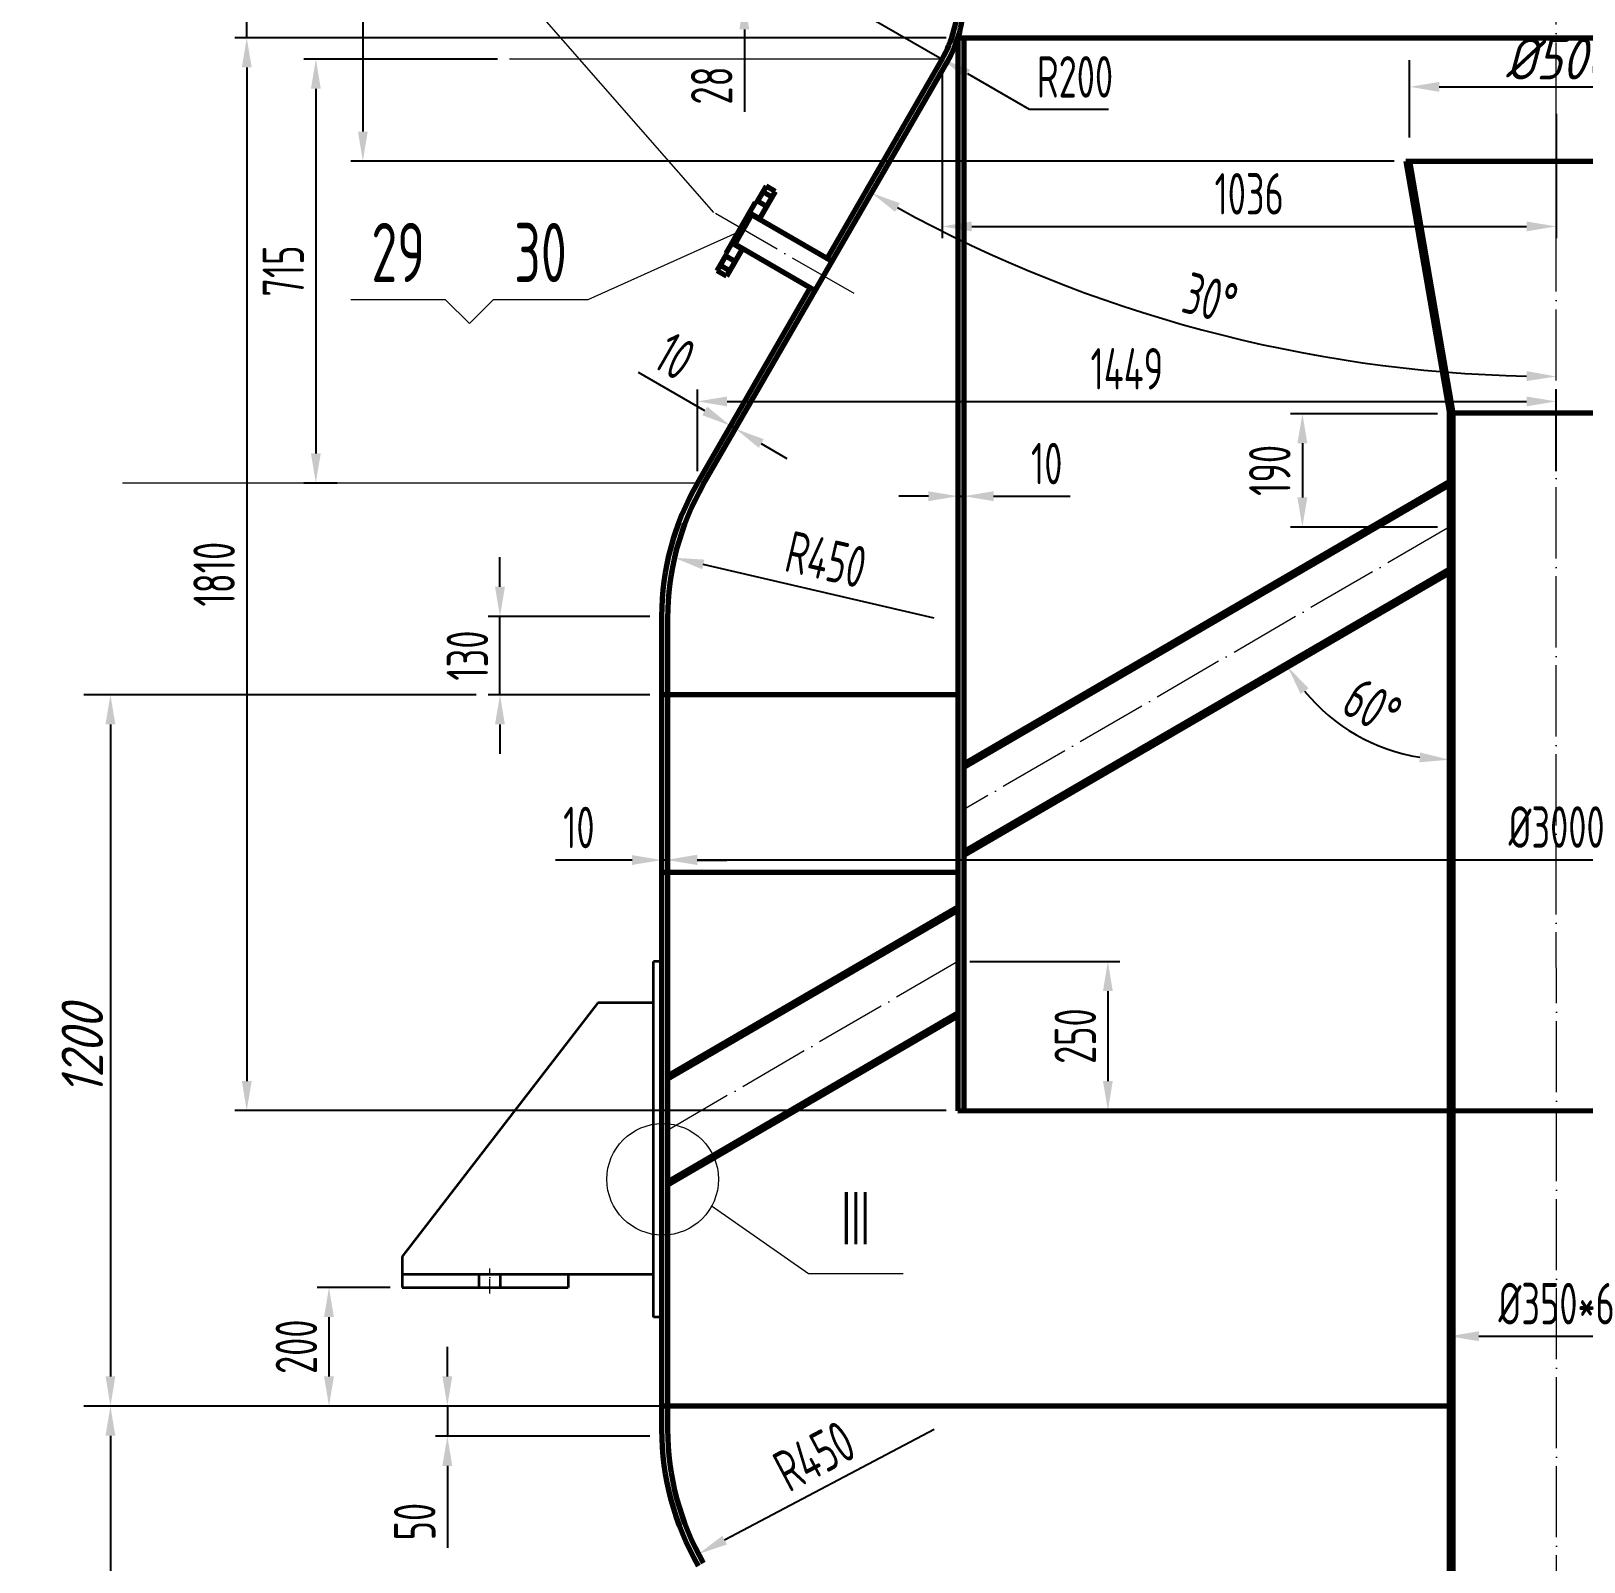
# Model space of a CAD drawing. Header units: millimetres. Extents: x -81840 to -67320, y -57700 to -40880.
# Drawn here: x -77772 to -75151, y -48548 to -45965 of the extents above; entities that cross this region are included whole.
import ezdxf
from ezdxf.enums import TextEntityAlignment as Align

# ---------------------------------------------------------------- set-up
doc = ezdxf.new("R2010")
doc.units = ezdxf.units.MM
doc.linetypes.add('ACAD_ISO04W100', pattern=[30, 24, -3, 0, -3])
for name, color, linetype, lineweight in [('中心线', 1, 'ACAD_ISO04W100', 18), ('中粗线', 3, 'Continuous', 35), ('标注', 7, 'Continuous', 18), ('粗实线', 4, 'Continuous', 70)]:
    doc.layers.add(name, color=color, linetype=linetype, lineweight=lineweight)
doc.styles.add('GB', font='gbeitc.shx', dxfattribs={"bigfont": 'gbcbig.shx'})
doc.styles.add('HGCAD', font='gbenor.shx', dxfattribs={"width": 0.75, "bigfont": 'gbcbig.shx'})
doc.dimstyles.new('GB$0', dxfattribs={"dimscale": 20, "dimtxt": 3.5, "dimasz": 2.5, "dimexe": 2.25, "dimexo": 2, "dimtad": 1, "dimdec": 0, "dimtxsty": 'GB', "dimcen": 2.5, "dimadec": 0, "dimazin": 0, "dimtfac": 1, "dimtdec": 0, "dimtmove": 0, "dimatfit": 3, "dimfxl": 0, "dimarcsym": 0})
doc.dimstyles.new('GB$2', dxfattribs={"dimscale": 20, "dimtxt": 3.5, "dimasz": 2.5, "dimexe": 2.25, "dimexo": 2, "dimtad": 1, "dimdec": 0, "dimtxsty": 'GB', "dimcen": 2.5, "dimadec": 0, "dimazin": 0, "dimtfac": 1, "dimtdec": 0, "dimtmove": 0, "dimatfit": 3, "dimfxl": 0, "dimarcsym": 0})
doc.dimstyles.new('GB$4', dxfattribs={"dimscale": 20, "dimtxt": 3.5, "dimasz": 2.5, "dimexe": 2.25, "dimexo": 2, "dimtad": 1, "dimtoh": 1, "dimdec": 0, "dimtxsty": 'GB', "dimcen": 2.5, "dimadec": 0, "dimazin": 0, "dimtfac": 1, "dimtdec": 0, "dimtmove": 0, "dimatfit": 3, "dimfxl": 0, "dimarcsym": 0})
doc.dimstyles.new('HGCAD$0', dxfattribs={"dimscale": 20, "dimtxt": 3.5, "dimasz": 2.5, "dimexe": 1, "dimexo": 1, "dimgap": 1, "dimtad": 1, "dimdec": 1, "dimdsep": 46, "dimtxsty": 'HGCAD', "dimcen": 0, "dimadec": 1, "dimazin": 0, "dimtfac": 1, "dimtmove": 0, "dimatfit": 1, "dimfxl": 0, "dimarcsym": 0})

# ---------------------------------------------------------------- blocks, each defined once
blk = doc.blocks.new('*D193')
at = {"color": 0, "lineweight": -2}
for p, q in [((-76748.6, -48284.9), (-77682.6, -48284.9)), ((-77637.6, -48334.9), (-77637.6, -50271.2)), ((-75747.5, -50321.2), (-77682.6, -50321.2))]:
    blk.add_line(p, q, dxfattribs=at)
at = {"color": 0}
for points in [[(-77645.9, -48334.9), (-77629.3, -48334.9), (-77637.6, -48284.9)], [(-77645.9, -50271.2), (-77629.3, -50271.2), (-77637.6, -50321.2)]]:
    blk.add_solid(points, dxfattribs=at)
at = {"layer": 'Defpoints', "color": 0}
for p in [(-76708.6, -48284.9), (-77637.6, -50321.2), (-75707.5, -50321.2)]:
    blk.add_point(p, dxfattribs=at)
at = {"color": 0, "insert": (-77685.1, -49303.1), "char_height": 70, "attachment_point": 5, "rotation": 90, "style": 'GB'}
blk.add_mtext('2036', dxfattribs=at)
blk = doc.blocks.new('*D195')
at = {"color": 0, "lineweight": -2}
for p, q in [((-75445.6, -46144.8), (-75445.6, -46014.4)), ((-74945.6, -46144.8), (-74945.6, -46014.4)), ((-75395.6, -46059.4), (-74995.6, -46059.4))]:
    blk.add_line(p, q, dxfattribs=at)
at = {"color": 0}
for points in [[(-75395.6, -46051.1), (-75395.6, -46067.8), (-75445.6, -46059.4)], [(-74995.6, -46051.1), (-74995.6, -46067.8), (-74945.6, -46059.4)]]:
    blk.add_solid(points, dxfattribs=at)
at = {"layer": 'Defpoints', "color": 0}
for p in [(-74945.6, -46059.4), (-75445.6, -46184.8), (-74945.6, -46184.8)]:
    blk.add_point(p, dxfattribs=at)
at = {"color": 0, "insert": (-75195.6, -46011.9), "char_height": 70, "attachment_point": 5, "style": 'GB'}
blk.add_mtext('%%C500', dxfattribs=at)
blk = doc.blocks.new('*D196')
at = {"color": 0, "lineweight": -2}
for p, q in [((-77020.3, -47084.9), (-77682.6, -47084.9)), ((-77637.6, -47134.9), (-77637.6, -48234.9)), ((-76607.8, -48284.9), (-77682.6, -48284.9))]:
    blk.add_line(p, q, dxfattribs=at)
at = {"color": 0}
for points in [[(-77645.9, -47134.9), (-77629.3, -47134.9), (-77637.6, -47084.9)], [(-77645.9, -48234.9), (-77629.3, -48234.9), (-77637.6, -48284.9)]]:
    blk.add_solid(points, dxfattribs=at)
at = {"layer": 'Defpoints', "color": 0}
for p in [(-76980.3, -47084.9), (-77637.6, -48284.9), (-76567.8, -48284.9)]:
    blk.add_point(p, dxfattribs=at)
at = {"color": 0, "insert": (-77685.1, -47684.9), "char_height": 70, "attachment_point": 5, "rotation": 90, "style": 'GB'}
blk.add_mtext('1200', dxfattribs=at)
blk = doc.blocks.new('*D197')
at = {"layer": 'Defpoints', "color": 0, "ltscale": 20}
for p in [(-76230.6, -43884.9), (-77211.7, -46184.8), (-75451.7, -46184.8)]:
    blk.add_point(p, dxfattribs=at)
at = {"layer": '标注', "color": 0, "lineweight": -2, "ltscale": 20}
for p, q in [((-76250.6, -43884.9), (-77231.7, -43884.9)), ((-77211.7, -43934.9), (-77211.7, -46134.8)), ((-75471.7, -46184.8), (-77231.7, -46184.8))]:
    blk.add_line(p, q, dxfattribs=at)
at = {"layer": '标注', "color": 0, "ltscale": 20}
for points in [[(-77220, -43934.9), (-77203.4, -43934.9), (-77211.7, -43884.9)], [(-77220, -46134.8), (-77203.4, -46134.8), (-77211.7, -46184.8)]]:
    blk.add_solid(points, dxfattribs=at)
at = {"layer": '标注', "color": 0, "ltscale": 20, "insert": (-77266.7, -45076.3), "char_height": 70, "attachment_point": 5, "rotation": 90, "style": 'HGCAD'}
blk.add_mtext('2300', dxfattribs=at)
blk = doc.blocks.new('*D262')
at = {"layer": 'Defpoints', "color": 0, "ltscale": 20}
for p in [(-75425.5, -42628.8), (-78037.3, -51231.2), (-75606.5, -51231.2)]:
    blk.add_point(p, dxfattribs=at)
at = {"layer": '标注', "color": 0, "lineweight": -2, "ltscale": 20}
for p, q in [((-75445.5, -42628.8), (-78057.3, -42628.8)), ((-78037.3, -42678.8), (-78037.3, -51181.2)), ((-75626.5, -51231.2), (-78057.3, -51231.2))]:
    blk.add_line(p, q, dxfattribs=at)
at = {"layer": '标注', "color": 0, "ltscale": 20}
for points in [[(-78045.6, -42678.8), (-78028.9, -42678.8), (-78037.3, -42628.8)], [(-78045.6, -51181.2), (-78028.9, -51181.2), (-78037.3, -51231.2)]]:
    blk.add_solid(points, dxfattribs=at)
at = {"layer": '标注', "color": 0, "ltscale": 20, "insert": (-78092.3, -46942.5), "char_height": 70, "attachment_point": 5, "rotation": 90, "style": 'HGCAD'}
blk.add_mtext('8602', dxfattribs=at)
blk = doc.blocks.new('*D210')
at = {"layer": 'Defpoints', "color": 0, "ltscale": 20}
for p in [(-75378.5, -48167.2), (-75016.5, -48167.2), (-75016.5, -48167.2)]:
    blk.add_point(p, dxfattribs=at)
at = {"layer": '标注', "color": 0, "lineweight": -2, "ltscale": 20}
blk.add_line((-75328.5, -48167.2), (-75066.5, -48167.2), dxfattribs=at)
at = {"layer": '标注', "color": 0, "ltscale": 20}
for points in [[(-75328.5, -48158.8), (-75328.5, -48175.5), (-75378.5, -48167.2)], [(-75066.5, -48158.8), (-75066.5, -48175.5), (-75016.5, -48167.2)]]:
    blk.add_solid(points, dxfattribs=at)
at = {"layer": '标注', "color": 0, "ltscale": 20, "insert": (-75197.5, -48112.2), "char_height": 70, "attachment_point": 5, "style": 'HGCAD'}
blk.add_mtext('%%C350*6', dxfattribs=at)
blk = doc.blocks.new('*D263')
at = {"layer": 'Defpoints', "color": 0, "ltscale": 20}
for p in [(-76697.5, -47336.4), (-73697.5, -47338.8), (-73697.5, -47363.2)]:
    blk.add_point(p, dxfattribs=at)
at = {"layer": '标注', "color": 0, "lineweight": -2, "ltscale": 20}
for p, q in [((-76697.5, -47356.4), (-76697.5, -47383.2)), ((-76647.5, -47363.2), (-73747.5, -47363.2)), ((-73697.5, -47358.8), (-73697.5, -47383.2))]:
    blk.add_line(p, q, dxfattribs=at)
at = {"layer": '标注', "color": 0, "ltscale": 20}
for points in [[(-76647.5, -47354.9), (-76647.5, -47371.6), (-76697.5, -47363.2)], [(-73747.5, -47354.9), (-73747.5, -47371.6), (-73697.5, -47363.2)]]:
    blk.add_solid(points, dxfattribs=at)
at = {"layer": '标注', "color": 0, "ltscale": 20, "insert": (-75197.5, -47308.2), "char_height": 70, "attachment_point": 5, "style": 'HGCAD'}
blk.add_mtext('%%C3000', dxfattribs=at)
blk = doc.blocks.new('*D214')
at = {"layer": 'Defpoints', "color": 0, "ltscale": 20}
for p in [(-76707.5, -47363.9), (-76707.5, -47363.9), (-76697.5, -47364.8)]:
    blk.add_point(p, dxfattribs=at)
at = {"layer": '标注', "color": 0, "lineweight": -2, "ltscale": 20}
for p, q in [((-76697.5, -47344.8), (-76697.5, -47343.9)), ((-76757.5, -47363.9), (-76886.9, -47363.9)), ((-76697.5, -47363.9), (-76707.5, -47363.9)), ((-76647.5, -47363.9), (-76597.5, -47363.9))]:
    blk.add_line(p, q, dxfattribs=at)
at = {"layer": '标注', "color": 0, "ltscale": 20}
for points in [[(-76757.5, -47355.5), (-76757.5, -47372.2), (-76707.5, -47363.9)], [(-76647.5, -47355.5), (-76647.5, -47372.2), (-76697.5, -47363.9)]]:
    blk.add_solid(points, dxfattribs=at)
at = {"layer": '标注', "color": 0, "ltscale": 20, "insert": (-76847.2, -47308.9), "char_height": 70, "attachment_point": 5, "style": 'HGCAD'}
blk.add_mtext('10', dxfattribs=at)
blk = doc.blocks.new('*D270')
at = {"layer": 'Defpoints', "color": 0, "ltscale": 20}
for p in [(-77145.4, -48084.9), (-77268.8, -48284.9), (-77145.4, -48284.9)]:
    blk.add_point(p, dxfattribs=at)
at = {"layer": '标注', "color": 0, "lineweight": -2, "ltscale": 20}
for p, q in [((-77165.4, -48084.9), (-77288.8, -48084.9)), ((-77268.8, -48134.9), (-77268.8, -48234.9)), ((-77165.4, -48284.9), (-77288.8, -48284.9))]:
    blk.add_line(p, q, dxfattribs=at)
at = {"layer": '标注', "color": 0, "ltscale": 20}
for points in [[(-77277.2, -48134.9), (-77260.5, -48134.9), (-77268.8, -48084.9)], [(-77277.2, -48234.9), (-77260.5, -48234.9), (-77268.8, -48284.9)]]:
    blk.add_solid(points, dxfattribs=at)
at = {"layer": '标注', "color": 0, "ltscale": 20, "insert": (-77323.8, -48184.9), "char_height": 70, "attachment_point": 5, "rotation": 90, "style": 'HGCAD'}
blk.add_mtext('200', dxfattribs=at)
blk = doc.blocks.new('*D218')
at = {"layer": 'Defpoints', "color": 0, "ltscale": 20}
for p in [(-75378.5, -46609.8), (-75378.5, -46879.1), (-75580.8, -47121.2), (-76204.1, -47359.2), (-75378.5, -50664.6)]:
    blk.add_point(p, dxfattribs=at)
at = {"layer": '标注', "color": 0, "lineweight": -2, "ltscale": 20}
blk.add_arc((-75378.5, -46879.1), 315.4, 219.2699, 260.9088, dxfattribs=at)
at = {"layer": '标注', "color": 0, "ltscale": 20}
for points in [[(-75629.6, -47083.6), (-75615.9, -47074.1), (-75651.2, -47037.7)], [(-75427.7, -47182.3), (-75429, -47198.9), (-75378.5, -47194.6)]]:
    blk.add_solid(points, dxfattribs=at)
at = {"layer": '标注', "color": 0, "ltscale": 20, "insert": (-75508.4, -47104.9), "char_height": 70, "attachment_point": 5, "rotation": 330.0894, "style": 'HGCAD'}
blk.add_mtext('60%%D', dxfattribs=at)
blk = doc.blocks.new('*D220')
at = {"layer": 'Defpoints', "color": 0, "ltscale": 20}
for p in [(-75378.4, -46610.8), (-75626.4, -46802.2), (-75378.5, -46802.2)]:
    blk.add_point(p, dxfattribs=at)
at = {"layer": '标注', "color": 0, "lineweight": -2, "ltscale": 20}
for p, q in [((-75398.4, -46610.8), (-75646.4, -46610.8)), ((-75626.4, -46660.8), (-75626.4, -46752.2)), ((-75398.5, -46802.2), (-75646.4, -46802.2))]:
    blk.add_line(p, q, dxfattribs=at)
at = {"layer": '标注', "color": 0, "ltscale": 20}
for points in [[(-75634.8, -46660.8), (-75618.1, -46660.8), (-75626.4, -46610.8)], [(-75634.8, -46752.2), (-75618.1, -46752.2), (-75626.4, -46802.2)]]:
    blk.add_solid(points, dxfattribs=at)
at = {"layer": '标注', "color": 0, "ltscale": 20, "insert": (-75681.4, -46706.5), "char_height": 70, "attachment_point": 5, "rotation": 90, "style": 'HGCAD'}
blk.add_mtext('190', dxfattribs=at)
blk = doc.blocks.new('*D274')
at = {"layer": 'Defpoints', "color": 0, "ltscale": 20}
for p in [(-76207.5, -47534.9), (-75989.9, -47786.6), (-75954.6, -47786.6)]:
    blk.add_point(p, dxfattribs=at)
at = {"layer": '标注', "color": 0, "lineweight": -2, "ltscale": 20}
for p, q in [((-76187.5, -47534.9), (-75934.6, -47534.9)), ((-75954.6, -47584.9), (-75954.6, -47736.6)), ((-75969.9, -47786.6), (-75934.6, -47786.6))]:
    blk.add_line(p, q, dxfattribs=at)
at = {"layer": '标注', "color": 0, "ltscale": 20}
for points in [[(-75962.9, -47584.9), (-75946.3, -47584.9), (-75954.6, -47534.9)], [(-75962.9, -47736.6), (-75946.3, -47736.6), (-75954.6, -47786.6)]]:
    blk.add_solid(points, dxfattribs=at)
at = {"layer": '标注', "color": 0, "ltscale": 20, "insert": (-76009.6, -47660.8), "char_height": 70, "attachment_point": 5, "rotation": 90, "style": 'HGCAD'}
blk.add_mtext('250', dxfattribs=at)
blk = doc.blocks.new('*D285')
at = {"layer": 'Defpoints', "color": 0, "ltscale": 20}
for p in [(-76685.9, -46853.9), (-76247.5, -46955.5)]:
    blk.add_point(p, dxfattribs=at)
at = {"layer": '标注', "color": 0, "lineweight": -2, "ltscale": 20}
blk.add_line((-76247.5, -46955.5), (-76637.2, -46865.2), dxfattribs=at)
at = {"layer": '标注', "color": 0, "ltscale": 20}
blk.add_solid([(-76635.3, -46857), (-76639.1, -46873.3), (-76685.9, -46853.9)], dxfattribs=at)
at = {"layer": '标注', "color": 0, "ltscale": 20, "insert": (-76429.9, -46856.7), "char_height": 70, "attachment_point": 5, "rotation": 346.9504, "style": 'HGCAD'}
blk.add_mtext('R450', dxfattribs=at)
blk = doc.blocks.new('*D225')
at = {"layer": 'Defpoints', "color": 0, "ltscale": 20}
for p in [(-76980.3, -46952.8), (-76707.5, -46952.8), (-76707.5, -47084.9)]:
    blk.add_point(p, dxfattribs=at)
at = {"layer": '标注', "color": 0, "lineweight": -2, "ltscale": 20}
for p, q in [((-76980.3, -46902.8), (-76980.3, -46852.8)), ((-76727.5, -46952.8), (-77000.3, -46952.8)), ((-76980.3, -47084.9), (-76980.3, -46952.8)), ((-76727.5, -47084.9), (-77000.3, -47084.9)), ((-76980.3, -47134.9), (-76980.3, -47184.9))]:
    blk.add_line(p, q, dxfattribs=at)
at = {"layer": '标注', "color": 0, "ltscale": 20}
for points in [[(-76988.7, -46902.8), (-76972, -46902.8), (-76980.3, -46952.8)], [(-76988.7, -47134.9), (-76972, -47134.9), (-76980.3, -47084.9)]]:
    blk.add_solid(points, dxfattribs=at)
at = {"layer": '标注', "color": 0, "ltscale": 20, "insert": (-77035.3, -47018.9), "char_height": 70, "attachment_point": 5, "rotation": 90, "style": 'HGCAD'}
blk.add_mtext('130', dxfattribs=at)
blk = doc.blocks.new('*D289')
at = {"layer": 'Defpoints', "color": 0, "ltscale": 20}
for p in [(-76407.5, -45912.6), (-76234.3, -46012.6)]:
    blk.add_point(p, dxfattribs=at)
at = {"layer": '标注', "color": 0, "lineweight": -2, "ltscale": 20}
for p, q in [((-76407.5, -45912.6), (-76234.3, -46012.6)), ((-76087.1, -46097.6), (-76191, -46037.6)), ((-75953.3, -46097.6), (-76087.1, -46097.6))]:
    blk.add_line(p, q, dxfattribs=at)
at = {"layer": '标注', "color": 0, "ltscale": 20}
blk.add_solid([(-76186.9, -46030.4), (-76195.2, -46044.8), (-76234.3, -46012.6)], dxfattribs=at)
at = {"layer": '标注', "color": 0, "ltscale": 20, "insert": (-76010.2, -46042.6), "char_height": 70, "attachment_point": 5, "style": 'HGCAD'}
blk.add_mtext('R200', dxfattribs=at)
blk = doc.blocks.new('*D290')
at = {"layer": 'Defpoints', "color": 0, "ltscale": 20}
for p in [(-76207.5, -45884.9), (-76568, -45912.6), (-76207.5, -45912.6)]:
    blk.add_point(p, dxfattribs=at)
at = {"layer": '标注', "color": 0, "lineweight": -2, "ltscale": 20}
for p, q in [((-76568, -45834.9), (-76568, -45784.9)), ((-76227.5, -45884.9), (-76588, -45884.9)), ((-76568, -45884.9), (-76568, -45912.6)), ((-76227.5, -45912.6), (-76588, -45912.6)), ((-76568, -45962.6), (-76568, -46101.8))]:
    blk.add_line(p, q, dxfattribs=at)
at = {"layer": '标注', "color": 0, "ltscale": 20}
for points in [[(-76576.4, -45834.9), (-76559.7, -45834.9), (-76568, -45884.9)], [(-76576.4, -45962.6), (-76559.7, -45962.6), (-76568, -45912.6)]]:
    blk.add_solid(points, dxfattribs=at)
at = {"layer": '标注', "color": 0, "ltscale": 20, "insert": (-76623, -46057.2), "char_height": 70, "attachment_point": 5, "rotation": 90, "style": 'HGCAD'}
blk.add_mtext('28', dxfattribs=at)
blk = doc.blocks.new('*D291')
at = {"layer": 'Defpoints', "color": 0, "ltscale": 20}
for p in [(-75198.5, -42384.9), (-76225.7, -46017.6), (-75988.2, -46408.7), (-76637.2, -46730.5), (-75197.5, -51207.9)]:
    blk.add_point(p, dxfattribs=at)
at = {"layer": '标注', "color": 0, "lineweight": -2, "ltscale": 20}
blk.add_arc((-75198.3, -44238.1), 2309.9, 241.2403, 268.7657, dxfattribs=at)
at = {"layer": '标注', "color": 0, "ltscale": 20}
for points in [[(-76313.7, -46270.3), (-76305.5, -46255.8), (-76353.2, -46238.5)], [(-75247.9, -46539.1), (-75248.1, -46555.8), (-75198, -46548)]]:
    blk.add_solid(points, dxfattribs=at)
at = {"layer": '标注', "color": 0, "ltscale": 20, "insert": (-75781.8, -46416.2), "char_height": 70, "attachment_point": 5, "rotation": 345.003, "style": 'HGCAD'}
blk.add_mtext('30°', dxfattribs=at)
blk = doc.blocks.new('*D292')
at = {"layer": 'Defpoints', "color": 0, "ltscale": 20}
for p in [(-76591.4, -46631.2), (-76591.4, -46631.2), (-76582.8, -46636.2)]:
    blk.add_point(p, dxfattribs=at)
at = {"layer": '标注', "color": 0, "lineweight": -2, "ltscale": 20}
for p, q in [((-76634.7, -46606.2), (-76746.8, -46541.5)), ((-76582.8, -46636.2), (-76591.4, -46631.2)), ((-76539.5, -46661.2), (-76496.2, -46686.2))]:
    blk.add_line(p, q, dxfattribs=at)
at = {"layer": '标注', "color": 0, "ltscale": 20}
for points in [[(-76630.6, -46598.9), (-76638.9, -46613.4), (-76591.4, -46631.2)], [(-76535.3, -46653.9), (-76543.6, -46668.4), (-76582.8, -46636.2)]]:
    blk.add_solid(points, dxfattribs=at)
at = {"layer": '标注', "color": 0, "ltscale": 20, "insert": (-76684.9, -46513.7), "char_height": 70, "attachment_point": 5, "rotation": 330, "style": 'HGCAD'}
blk.add_mtext('10', dxfattribs=at)
blk = doc.blocks.new('*D293')
at = {"layer": 'Defpoints', "color": 0, "ltscale": 20}
for p in [(-76708.6, -48284.9), (-77069.1, -48335.8), (-76707.4, -48335.8)]:
    blk.add_point(p, dxfattribs=at)
at = {"layer": '标注', "color": 0, "lineweight": -2, "ltscale": 20}
for p, q in [((-77069.1, -48234.9), (-77069.1, -48184.9)), ((-76728.6, -48284.9), (-77089.1, -48284.9)), ((-77069.1, -48284.9), (-77069.1, -48335.8)), ((-76727.4, -48335.8), (-77089.1, -48335.8)), ((-77069.1, -48385.8), (-77069.1, -48524))]:
    blk.add_line(p, q, dxfattribs=at)
at = {"layer": '标注', "color": 0, "ltscale": 20}
for points in [[(-77077.5, -48234.9), (-77060.8, -48234.9), (-77069.1, -48284.9)], [(-77077.5, -48385.8), (-77060.8, -48385.8), (-77069.1, -48335.8)]]:
    blk.add_solid(points, dxfattribs=at)
at = {"layer": '标注', "color": 0, "ltscale": 20, "insert": (-77124.1, -48479.9), "char_height": 70, "attachment_point": 5, "rotation": 90, "style": 'HGCAD'}
blk.add_mtext('50', dxfattribs=at)
blk = doc.blocks.new('*D294')
at = {"layer": 'Defpoints', "color": 0, "ltscale": 20}
for p in [(-76247.5, -48324.3), (-76645.4, -48534.6)]:
    blk.add_point(p, dxfattribs=at)
at = {"layer": '标注', "color": 0, "lineweight": -2, "ltscale": 20}
blk.add_line((-76247.5, -48324.3), (-76601.2, -48511.2), dxfattribs=at)
at = {"layer": '标注', "color": 0, "ltscale": 20}
blk.add_solid([(-76605.1, -48503.9), (-76597.3, -48518.6), (-76645.4, -48534.6)], dxfattribs=at)
at = {"layer": '标注', "color": 0, "ltscale": 20, "insert": (-76450, -48369.2), "char_height": 70, "attachment_point": 5, "rotation": 27.8558, "style": 'HGCAD'}
blk.add_mtext('R450', dxfattribs=at)
blk = doc.blocks.new('*D298')
at = {"layer": 'Defpoints', "color": 0, "ltscale": 20}
for p in [(-75198.5, -42384.9), (-76637.2, -48549.3), (-75589, -48823.7), (-75710.9, -50153.8), (-75197.5, -51207.9)]:
    blk.add_point(p, dxfattribs=at)
at = {"layer": '标注', "color": 0, "lineweight": -2, "ltscale": 20}
blk.add_arc((-75197.6, -51042.9), 2253.5, 91.2772, 118.7287, dxfattribs=at)
at = {"layer": '标注', "color": 0, "ltscale": 20}
for points in [[(-75247.9, -48781.7), (-75247.7, -48798.3), (-75197.8, -48789.4)], [(-76276.6, -49074.1), (-76284.8, -49059.6), (-76324.3, -49091.4)]]:
    blk.add_solid(points, dxfattribs=at)
at = {"layer": '标注', "color": 0, "ltscale": 20, "insert": (-75795.2, -48813.1), "char_height": 70, "attachment_point": 5, "rotation": 15.003, "style": 'HGCAD'}
blk.add_mtext('30°', dxfattribs=at)
blk = doc.blocks.new('*D226')
at = {"layer": 'Defpoints', "color": 0, "ltscale": 20}
for p in [(-76207.5, -45976.6), (-77407.6, -47786.6), (-76207.5, -47786.6)]:
    blk.add_point(p, dxfattribs=at)
at = {"layer": '标注', "color": 0, "lineweight": -2, "ltscale": 20}
for p, q in [((-76227.5, -45976.6), (-77427.6, -45976.6)), ((-77407.6, -46026.6), (-77407.6, -47736.6)), ((-76227.5, -47786.6), (-77427.6, -47786.6))]:
    blk.add_line(p, q, dxfattribs=at)
at = {"layer": '标注', "color": 0, "ltscale": 20}
for points in [[(-77415.9, -46026.6), (-77399.2, -46026.6), (-77407.6, -45976.6)], [(-77415.9, -47736.6), (-77399.2, -47736.6), (-77407.6, -47786.6)]]:
    blk.add_solid(points, dxfattribs=at)
at = {"layer": '标注', "color": 0, "ltscale": 20, "insert": (-77462.6, -46881.6), "char_height": 70, "attachment_point": 5, "rotation": 90, "style": 'HGCAD'}
blk.add_mtext('1810', dxfattribs=at)
blk = doc.blocks.new('*D228')
at = {"layer": 'Defpoints', "color": 0, "ltscale": 20}
for p in [(-76207.5, -46750), (-76197.5, -46750), (-76197.5, -46750)]:
    blk.add_point(p, dxfattribs=at)
at = {"layer": '标注', "color": 0, "lineweight": -2, "ltscale": 20}
for p, q in [((-76257.5, -46750), (-76307.5, -46750)), ((-76207.5, -46750), (-76197.5, -46750)), ((-76147.5, -46750), (-76018.1, -46750))]:
    blk.add_line(p, q, dxfattribs=at)
at = {"layer": '标注', "color": 0, "ltscale": 20}
for points in [[(-76257.5, -46741.7), (-76257.5, -46758.4), (-76207.5, -46750)], [(-76147.5, -46741.7), (-76147.5, -46758.4), (-76197.5, -46750)]]:
    blk.add_solid(points, dxfattribs=at)
at = {"layer": '标注', "color": 0, "ltscale": 20, "insert": (-76057.8, -46695), "char_height": 70, "attachment_point": 5, "style": 'HGCAD'}
blk.add_mtext('10', dxfattribs=at)
blk = doc.blocks.new('*D191')
at = {"layer": 'Defpoints', "color": 0, "ltscale": 20}
for p in [(-75200.4, -42384.9), (-75002.5, -42828.8), (-75112.2, -42960.2), (-74289.2, -43537.9), (-75201.3, -51459.7)]:
    blk.add_point(p, dxfattribs=at)
at = {"layer": '标注', "color": 0, "lineweight": -2, "ltscale": 20}
blk.add_arc((-75200.4, -42632), 339.9, 278.4309, 306.7317, dxfattribs=at)
at = {"layer": '标注', "color": 0, "ltscale": 20}
for points in [[(-75002.6, -42898.1), (-74991.7, -42910.7), (-74959.4, -42871.6)], [(-75150, -42976.5), (-75151.2, -42959.9), (-75200.5, -42971.9)]]:
    blk.add_solid(points, dxfattribs=at)
at = {"layer": '标注', "color": 0, "ltscale": 20, "insert": (-75091, -42895), "char_height": 70, "attachment_point": 5, "rotation": 22.5813, "style": 'HGCAD'}
blk.add_mtext('45%%D', dxfattribs=at)
blk = doc.blocks.new('*D205')
at = {"layer": 'Defpoints', "color": 0, "ltscale": 20}
for p in [(-77407.6, -45884.6), (-76885.6, -45884.6), (-77407.6, -45976.6)]:
    blk.add_point(p, dxfattribs=at)
at = {"layer": '标注', "color": 0, "lineweight": -2, "ltscale": 20}
for p, q in [((-77407.6, -45834.6), (-77407.6, -45692)), ((-76905.6, -45884.6), (-77427.6, -45884.6)), ((-77407.6, -45976.6), (-77407.6, -45884.6)), ((-77407.6, -46026.6), (-77407.6, -46076.6))]:
    blk.add_line(p, q, dxfattribs=at)
at = {"layer": '标注', "color": 0, "ltscale": 20}
for points in [[(-77415.9, -45834.6), (-77399.2, -45834.6), (-77407.6, -45884.6)], [(-77415.9, -46026.6), (-77399.2, -46026.6), (-77407.6, -45976.6)]]:
    blk.add_solid(points, dxfattribs=at)
at = {"layer": '标注', "color": 0, "ltscale": 20, "insert": (-77462.6, -45738.3), "char_height": 70, "attachment_point": 5, "rotation": 90, "style": 'HGCAD'}
blk.add_mtext('92', dxfattribs=at)
blk = doc.blocks.new('*D243')
at = {"layer": 'Defpoints', "color": 0, "ltscale": 20}
for p in [(-76964.3, -46012.6), (-77291, -46727.8), (-77235, -46727.8)]:
    blk.add_point(p, dxfattribs=at)
at = {"layer": '标注', "color": 0, "lineweight": -2, "ltscale": 20}
for p, q in [((-76984.3, -46012.6), (-77311, -46012.6)), ((-77291, -46062.6), (-77291, -46677.8)), ((-77255, -46727.8), (-77311, -46727.8))]:
    blk.add_line(p, q, dxfattribs=at)
at = {"layer": '标注', "color": 0, "ltscale": 20}
for points in [[(-77299.3, -46062.6), (-77282.7, -46062.6), (-77291, -46012.6)], [(-77299.3, -46677.8), (-77282.7, -46677.8), (-77291, -46727.8)]]:
    blk.add_solid(points, dxfattribs=at)
at = {"layer": '标注', "color": 0, "ltscale": 20, "insert": (-77346, -46370.2), "char_height": 70, "attachment_point": 5, "rotation": 90, "style": 'HGCAD'}
blk.add_mtext('715', dxfattribs=at)
blk = doc.blocks.new('*D244')
at = {"layer": 'Defpoints', "color": 0, "ltscale": 20}
for p in [(-76234.3, -46012.6), (-75198.1, -46085.1), (-75198.1, -46294.9)]:
    blk.add_point(p, dxfattribs=at)
at = {"layer": '标注', "color": 0, "lineweight": -2, "ltscale": 20}
for p, q in [((-76234.3, -46032.6), (-76234.3, -46314.9)), ((-75198.1, -46105.1), (-75198.1, -46314.9)), ((-76184.3, -46294.9), (-75248.1, -46294.9))]:
    blk.add_line(p, q, dxfattribs=at)
at = {"layer": '标注', "color": 0, "ltscale": 20}
for points in [[(-76184.3, -46286.6), (-76184.3, -46303.2), (-76234.3, -46294.9)], [(-75248.1, -46286.6), (-75248.1, -46303.2), (-75198.1, -46294.9)]]:
    blk.add_solid(points, dxfattribs=at)
at = {"layer": '标注', "color": 0, "ltscale": 20, "insert": (-75716.2, -46239.9), "char_height": 70, "attachment_point": 5, "style": 'HGCAD'}
blk.add_mtext('1036', dxfattribs=at)
blk = doc.blocks.new('*D245')
at = {"layer": 'Defpoints', "color": 0, "ltscale": 20}
for p in [(-75198, -46590.1), (-76647.2, -46727.8), (-75198, -46727.6)]:
    blk.add_point(p, dxfattribs=at)
at = {"layer": '标注', "color": 0, "lineweight": -2, "ltscale": 20}
for p, q in [((-76647.2, -46707.8), (-76647.2, -46570.1)), ((-75198, -46707.6), (-75198, -46570.1)), ((-76597.2, -46590.1), (-75248, -46590.1))]:
    blk.add_line(p, q, dxfattribs=at)
at = {"layer": '标注', "color": 0, "ltscale": 20}
for points in [[(-76597.2, -46581.8), (-76597.2, -46598.4), (-76647.2, -46590.1)], [(-75248, -46581.8), (-75248, -46598.4), (-75198, -46590.1)]]:
    blk.add_solid(points, dxfattribs=at)
at = {"layer": '标注', "color": 0, "ltscale": 20, "insert": (-75922.6, -46535.1), "char_height": 70, "attachment_point": 5, "style": 'HGCAD'}
blk.add_mtext('1449', dxfattribs=at)

msp = doc.modelspace()

# ---------------------------------------------------------------- linework, layer by layer
msp.add_point((-76207.52, -46621.87))
at = {"layer": '中心线', "ltscale": 5}
for p, q in [((-75197.55, -51207.94), (-75198.46, -42384.94)), ((-76382.68, -46408.31), (-76620.04, -46271.27)), ((-75378.52, -46802.22), (-76197.52, -47278.49)), ((-76207.52, -47534.9), (-76697.52, -47819.85))]:
    msp.add_line(p, q, dxfattribs=at)
at = {"layer": '中心线'}
msp.add_line((-76997.52, -48094.9), (-76997.52, -48052.9), dxfattribs=at)
at = {"layer": '中粗线', "ltscale": 20}
for p, q in [((-76707.52, -47534.9), (-76721.52, -47534.9)), ((-76721.52, -48134.9), (-76721.52, -47534.9)), ((-76815.44, -47604.9), (-77145.44, -48032.9)), ((-76721.52, -47604.9), (-76815.44, -47604.9)), ((-77145.44, -48032.9), (-77145.44, -48084.9)), ((-76721.52, -48062.9), (-77145.44, -48062.9)), ((-77015.52, -48084.9), (-77015.52, -48062.9)), ((-76979.52, -48084.9), (-76979.52, -48062.9)), ((-76865.44, -48062.9), (-76865.44, -48084.9)), ((-77145.44, -48084.9), (-76865.44, -48084.9)), ((-76707.52, -48134.9), (-76721.52, -48134.9))]:
    msp.add_line(p, q, dxfattribs=at)
at = {"layer": '标注', "ltscale": 20}
for p, q in [((-77036.09, -45795.8), (-76620.04, -46271.27)), ((-76234.32, -46012.61), (-76964.32, -46012.61)), ((-76569.48, -46300.46), (-76831.95, -46418.85)), ((-77071.95, -46418.85), (-77231.95, -46418.85)), ((-77031.95, -46458.85), (-77071.95, -46418.85)), ((-76991.95, -46418.85), (-77031.95, -46458.85)), ((-76831.95, -46418.85), (-76991.95, -46418.85)), ((-76647.24, -46727.8), (-77617.24, -46727.8)), ((-76623.8, -47946.72), (-76459.97, -48061.44)), ((-76459.97, -48061.44), (-76299.97, -48061.44))]:
    msp.add_line(p, q, dxfattribs=at)
msp.add_circle((-76705.81, -47902.45), 94.18, dxfattribs=at)
at = {"layer": '粗实线'}
for p, q in [((-76207.52, -45976.64), (-76207.52, -47786.64)), ((-76207.52, -45976.64), (-76197.52, -45976.64)), ((-76197.52, -45976.64), (-74197.51, -45976.43)), ((-76197.52, -45976.64), (-76197.52, -47786.64)), ((-76637.24, -46730.48), (-76225.66, -46017.61)), ((-76428.5, -46348.94), (-76234.32, -46012.61)), ((-75451.71, -46184.76), (-74943.34, -46184.76)), ((-75451.71, -46184.76), (-75378.44, -46610.77)), ((-75445.62, -46184.76), (-75372.52, -46609.76)), ((-76531.41, -46227.18), (-76547.91, -46255.76)), ((-76515.82, -46236.18), (-76542.82, -46282.94)), ((-76521.32, -46245.7), (-76536.91, -46236.7)), ((-76515.82, -46236.18), (-76531.41, -46227.18)), ((-76549.64, -46254.76), (-76599.14, -46340.49)), ((-76542.32, -46282.08), (-76559.64, -46272.08)), ((-76547.91, -46255.76), (-76549.64, -46254.76)), ((-76530.32, -46261.29), (-76545.91, -46252.29)), ((-76555.81, -46275.44), (-76584.31, -46324.81)), ((-76419.84, -46353.94), (-76555.81, -46275.44)), ((-76571.82, -46333.17), (-76589.14, -46323.17)), ((-76613.91, -46370.07), (-76597.41, -46341.49)), ((-76583.82, -46353.96), (-76599.41, -46344.96)), ((-76599.14, -46340.49), (-76597.41, -46341.49)), ((-76571.32, -46332.31), (-76598.32, -46379.07)), ((-76448.34, -46403.31), (-76584.31, -46324.81)), ((-76598.32, -46379.07), (-76613.91, -46370.07)), ((-76592.82, -46369.55), (-76608.41, -46360.55)), ((-76647.24, -46727.8), (-76457, -46398.31)), ((-75378.52, -46609.76), (-75378.52, -50897.21)), ((-75016.52, -46609.76), (-75378.52, -46609.76)), ((-75372.52, -46609.76), (-75372.52, -50897.21)), ((-76197.52, -47201.56), (-75378.52, -46725.3)), ((-76197.52, -47207.34), (-75378.52, -46731.08)), ((-76197.52, -47349.63), (-75378.52, -46873.37)), ((-76197.52, -47355.41), (-75378.52, -46879.15)), ((-76707.52, -46952.8), (-76707.52, -47084.9)), ((-76697.52, -46955.48), (-76697.52, -47084.9)), ((-76707.52, -47084.9), (-76707.52, -48284.9)), ((-76207.52, -47084.9), (-76707.52, -47084.9)), ((-76697.52, -47084.9), (-76697.52, -48284.9)), ((-76207.52, -47384.9), (-76707.52, -47384.9)), ((-76697.52, -47727.88), (-76207.52, -47442.94)), ((-76697.52, -47733.09), (-76207.52, -47448.14)), ((-76697.52, -47906.61), (-76207.52, -47621.66)), ((-76697.52, -47911.81), (-76207.52, -47626.87)), ((-76207.52, -47786.64), (-74187.14, -47786.43)), ((-75378.52, -48284.9), (-76708.65, -48284.9)), ((-76707.52, -48284.9), (-76707.52, -48324.35)), ((-76697.52, -48284.9), (-76697.52, -48324.35))]:
    msp.add_line(p, q, dxfattribs=at)
for centre, radius, start, end in [((-76407.52, -45912.61), 200, 330, 0), ((-76407.52, -45912.61), 210, 330, 0), ((-76257.52, -46952.8), 450, 150, 180), ((-76247.52, -46955.48), 450, 150, 180), ((-76247.52, -48324.35), 460, 180, 210), ((-76247.52, -48324.35), 450, 180, 210)]:
    msp.add_arc(centre, radius, start, end, dxfattribs=at)

# ---------------------------------------------------------------- texts
at = {"layer": '标注', "ltscale": 20, "style": 'HGCAD', "width": 0.75}
for s, p in [('29', (-77151.95, -46338.85)), ('30', (-76911.95, -46338.85)), ('Ⅲ', (-76379.97, -47971.44))]:
    msp.add_text(s, height=100, dxfattribs=at).set_placement(p, align=Align.MIDDLE)

# ---------------------------------------------------------------- dimensions: what is measured, and where the dimension line sits
dim = msp.add_linear_dim(base=(-74945.62, -46059.45), p1=(-75445.62, -46184.76), p2=(-74945.62, -46184.76), text='%%C<>', dimstyle='GB$0')
dim.commit()
dim.dimension.update_dxf_attribs({"geometry": '*D195', "text_midpoint": (-75195.62, -46011.95)})
dim = msp.add_linear_dim(base=(-77637.6, -48284.9), p1=(-76980.33, -47084.9), p2=(-76567.82, -48284.9), angle=90, dimstyle='GB$0')
dim.commit()
dim.dimension.update_dxf_attribs({"geometry": '*D196', "text_midpoint": (-77685.1, -47684.9)})
dim = msp.add_linear_dim(base=(-77637.6, -50321.21), p1=(-76708.65, -48284.9), p2=(-75707.52, -50321.21), angle=90, dimstyle='GB$0', override={"dimtxsty": 'GB'})
dim.commit()
dim.dimension.update_dxf_attribs({"geometry": '*D193', "text_midpoint": (-77685.1, -49303.05)})
at = {"layer": '标注', "ltscale": 20}
for base, line1, line2, picture, middle in [((-75988.21, -46408.7), ((-75197.55, -51207.94), (-75198.46, -42384.94)), ((-76637.24, -46730.48), (-76225.66, -46017.61)), '*D291', (-75781.76, -46416.17)), ((-75589.03, -48823.71), ((-76637.24, -48549.35), (-75710.92, -50153.77)), ((-75197.55, -51207.94), (-75198.46, -42384.94)), '*D298', (-75795.16, -48813.14))]:
    dim = msp.add_angular_dim_2l(base=base, line1=line1, line2=line2, dimstyle='GB$2', override={"dimexe": 1, "dimexo": 1, "dimgap": 1, "dimdec": 1, "dimdsep": 46, "dimtxsty": 'HGCAD', "dimcen": 0, "dimadec": 1, "dimazin": 2, "dimtdec": 2, "dimatfit": 1}, dxfattribs=at)
    dim.commit()
    dim.dimension.update_dxf_attribs({"geometry": picture, "text_midpoint": middle})
for base, line1, line2, text, picture, middle in [((-75112.15, -42960.22), ((-75201.33, -51459.7), (-75200.39, -42384.94)), ((-74289.18, -43537.91), (-75002.51, -42828.76)), '45%%D', '*D191', (-75091.03, -42895.04)), ((-75580.79, -47121.22), ((-75378.52, -46609.76), (-75378.52, -50664.62)), ((-76204.06, -47359.21), (-75378.52, -46879.15)), '60%%D', '*D218', (-75508.4, -47104.91))]:
    dim = msp.add_angular_dim_2l(base=base, line1=line1, line2=line2, text=text, dimstyle='GB$2', override={"dimexe": 1, "dimexo": 1, "dimgap": 1, "dimdec": 1, "dimdsep": 46, "dimtxsty": 'HGCAD', "dimcen": 0, "dimadec": 1, "dimazin": 2, "dimtdec": 2, "dimatfit": 1}, dxfattribs=at)
    dim.commit()
    dim.dimension.update_dxf_attribs({"geometry": picture, "text_midpoint": middle})
for base, p1, p2, override, picture, middle in [((-78037.28, -51231.21), (-75425.52, -42628.76), (-75606.48, -51231.21), {"dimscale": 20, "dimexe": 1, "dimexo": 1, "dimgap": 1, "dimdsep": 46, "dimtxsty": 'HGCAD', "dimcen": 0, "dimadec": 1, "dimtdec": 2, "dimatfit": 1}, '*D262', (-78037.28, -46942.48)), ((-77211.71, -46184.76), (-76230.6, -43884.9), (-75451.71, -46184.76), {"dimexe": 1, "dimexo": 1, "dimgap": 1, "dimdsep": 46, "dimtxsty": 'HGCAD', "dimcen": 0, "dimadec": 1, "dimtdec": 2, "dimatfit": 1}, '*D197', (-77211.71, -45076.27))]:
    dim = msp.add_linear_dim(base=base, p1=p1, p2=p2, angle=90, dimstyle='GB$0', override=override, dxfattribs=at)
    dim.commit()
    dim.dimension.update_dxf_attribs({"geometry": picture, "text_midpoint": middle, "dimtype": 160})
for base, p1, p2, dimstyle, override, picture, middle in [((-77407.57, -45884.61), (-77407.57, -45976.64), (-76885.62, -45884.61), 'GB$0', {"dimexe": 1, "dimexo": 1, "dimgap": 1, "dimdsep": 46, "dimtxsty": 'HGCAD', "dimcen": 0, "dimadec": 1, "dimtdec": 2, "dimatfit": 1}, '*D205', (-77462.57, -45738.32)), ((-77407.57, -47786.64), (-76207.52, -45976.64), (-76207.52, -47786.64), 'GB$0', {"dimexe": 1, "dimexo": 1, "dimgap": 1, "dimdec": 1, "dimdsep": 46, "dimtxsty": 'HGCAD', "dimcen": 0, "dimadec": 1, "dimtdec": 2, "dimatfit": 1}, '*D226', (-77462.57, -46881.64)), ((-77291, -46727.8), (-76964.32, -46012.61), (-77234.96, -46727.8), 'HGCAD$0', {"dimdec": 0}, '*D243', (-77346, -46370.2)), ((-77268.84, -48284.9), (-77145.44, -48084.9), (-77145.44, -48284.9), 'GB$0', {"dimexe": 1, "dimexo": 1, "dimgap": 1, "dimdsep": 46, "dimtxsty": 'HGCAD', "dimcen": 0, "dimadec": 1, "dimtdec": 2, "dimatfit": 1}, '*D270', (-77323.84, -48184.9))]:
    dim = msp.add_linear_dim(base=base, p1=p1, p2=p2, angle=90, dimstyle=dimstyle, override=override, dxfattribs=at)
    dim.commit()
    dim.dimension.update_dxf_attribs({"geometry": picture, "text_midpoint": middle})
for base, p1, p2, text, override, picture, middle in [((-76568.04, -45912.61), (-76207.52, -45884.9), (-76207.52, -45912.61), '28', {"dimexe": 1, "dimexo": 1, "dimgap": 1, "dimdec": 1, "dimdsep": 46, "dimtxsty": 'HGCAD', "dimcen": 0, "dimadec": 1, "dimtdec": 2, "dimatfit": 1}, '*D290', (-76623.04, -46057.23)), ((-75626.45, -46802.22), (-75378.44, -46610.77), (-75378.52, -46802.22), '190', {"dimexe": 1, "dimexo": 1, "dimgap": 1, "dimdsep": 46, "dimtxsty": 'HGCAD', "dimcen": 0, "dimadec": 1, "dimtdec": 2, "dimatfit": 1}, '*D220', (-75681.45, -46706.5)), ((-76980.33, -46952.8), (-76707.52, -47084.9), (-76707.52, -46952.8), '130', {"dimexe": 1, "dimexo": 1, "dimgap": 1, "dimdec": 1, "dimdsep": 46, "dimtxsty": 'HGCAD', "dimcen": 0, "dimadec": 1, "dimtdec": 2, "dimatfit": 1}, '*D225', (-77035.33, -47018.85)), ((-75954.61, -47786.62), (-76207.52, -47534.9), (-75989.94, -47786.62), '250', {"dimexe": 1, "dimexo": 1, "dimgap": 1, "dimdsep": 46, "dimtxsty": 'HGCAD', "dimcen": 0, "dimadec": 1, "dimtdec": 2, "dimatfit": 1}, '*D274', (-76009.61, -47660.76)), ((-77069.13, -48335.81), (-76708.65, -48284.9), (-76707.38, -48335.81), '50', {"dimexe": 1, "dimexo": 1, "dimgap": 1, "dimdec": 1, "dimdsep": 46, "dimtxsty": 'HGCAD', "dimcen": 0, "dimadec": 1, "dimtdec": 2, "dimatfit": 1}, '*D293', (-77124.13, -48479.89))]:
    dim = msp.add_linear_dim(base=base, p1=p1, p2=p2, angle=90, text=text, dimstyle='GB$0', override=override, dxfattribs=at)
    dim.commit()
    dim.dimension.update_dxf_attribs({"geometry": picture, "text_midpoint": middle})
for center, mpoint, override, picture, middle in [((-76407.52, -45912.61), (-76234.32, -46012.61), {"dimexe": 1, "dimexo": 1, "dimgap": 1, "dimdec": 1, "dimdsep": 46, "dimtxsty": 'HGCAD', "dimcen": 0, "dimadec": 1, "dimtdec": 2, "dimtmove": 1}, '*D289', (-76010.2, -46042.61)), ((-76247.52, -46955.48), (-76685.9, -46853.87), {"dimexe": 1, "dimexo": 1, "dimgap": 1, "dimdec": 1, "dimdsep": 46, "dimtxsty": 'HGCAD', "dimcen": 0, "dimadec": 1, "dimtdec": 2, "dimatfit": 1}, '*D285', (-76429.94, -46856.74)), ((-76247.52, -48324.35), (-76645.38, -48534.61), {"dimexe": 1, "dimexo": 1, "dimgap": 1, "dimdec": 1, "dimdsep": 46, "dimtxsty": 'HGCAD', "dimcen": 0, "dimadec": 1, "dimtdec": 2, "dimatfit": 1}, '*D294', (-76450.05, -48369.17))]:
    dim = msp.add_radius_dim(center=center, mpoint=mpoint, dimstyle='GB$4', override=override, dxfattribs=at)
    dim.commit()
    dim.dimension.update_dxf_attribs({"geometry": picture, "text_midpoint": middle})
for base, p1, p2, dimstyle, override, picture, middle in [((-75198.08, -46294.89), (-76234.32, -46012.61), (-75198.08, -46085.14), 'HGCAD$0', {"dimdec": 0}, '*D244', (-75716.2, -46239.89)), ((-75198.01, -46590.11), (-76647.24, -46727.8), (-75198.01, -46727.65), 'HGCAD$0', {"dimdec": 0}, '*D245', (-75922.62, -46535.11)), ((-76707.52, -47363.88), (-76697.52, -47364.75), (-76707.52, -47363.88), 'GB$0', {"dimexe": 1, "dimexo": 1, "dimgap": 1, "dimdsep": 46, "dimtxsty": 'HGCAD', "dimcen": 0, "dimadec": 1, "dimtdec": 2, "dimatfit": 1}, '*D214', (-76847.23, -47308.88))]:
    dim = msp.add_linear_dim(base=base, p1=p1, p2=p2, dimstyle=dimstyle, override=override, dxfattribs=at)
    dim.commit()
    dim.dimension.update_dxf_attribs({"geometry": picture, "text_midpoint": middle})
for p1, p2, picture, middle in [((-76582.78, -46636.16), (-76591.44, -46631.16), '*D292', (-76684.93, -46513.68)), ((-76207.52, -46750.05), (-76197.52, -46750.05), '*D228', (-76057.82, -46695.05))]:
    dim = msp.add_aligned_dim(p1=p1, p2=p2, distance=0, dimstyle='GB$0', override={"dimexe": 1, "dimexo": 1, "dimgap": 1, "dimdec": 1, "dimdsep": 46, "dimtxsty": 'HGCAD', "dimcen": 0, "dimadec": 1, "dimtdec": 2, "dimatfit": 1}, dxfattribs=at)
    dim.commit()
    dim.dimension.update_dxf_attribs({"geometry": picture, "text_midpoint": middle})
for base, p1, p2, text, picture, middle in [((-73697.52, -47363.23), (-76697.52, -47336.37), (-73697.52, -47338.76), '%%C<>', '*D263', (-75197.52, -47308.23)), ((-75016.52, -48167.15), (-75378.52, -48167.15), (-75016.52, -48167.15), '%%C350*6', '*D210', (-75197.52, -48112.15))]:
    dim = msp.add_linear_dim(base=base, p1=p1, p2=p2, text=text, dimstyle='GB$0', override={"dimexe": 1, "dimexo": 1, "dimgap": 1, "dimdsep": 46, "dimtxsty": 'HGCAD', "dimcen": 0, "dimadec": 1, "dimtdec": 2, "dimatfit": 1}, dxfattribs=at)
    dim.commit()
    dim.dimension.update_dxf_attribs({"geometry": picture, "text_midpoint": middle})

doc.saveas('drawing.dxf')
